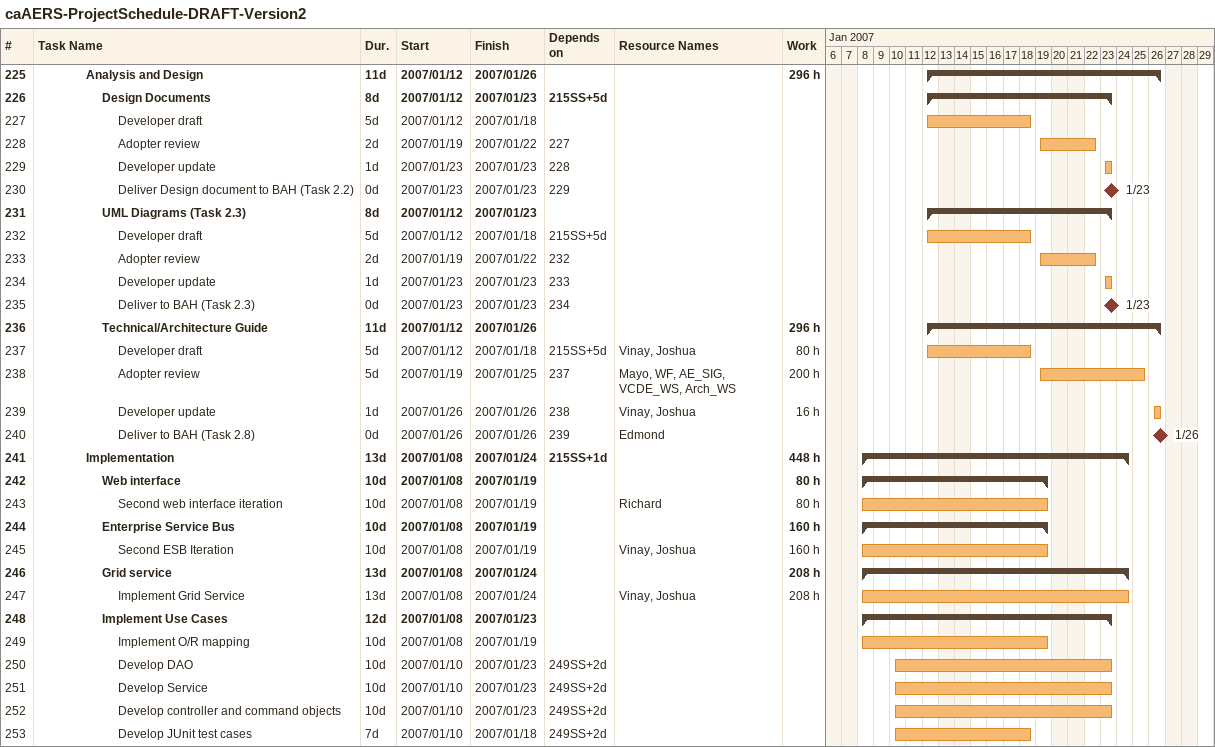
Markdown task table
caAERS-ProjectSchedule-DRAFT-Version2

| ID | Level | Task | Duration | Start | Finish | Predecessors | Resources | Work (h) |
|---|---|---|---|---|---|---|---|---|
| 225 | 4 | **Analysis and Design** | 11d | 2007-01-12 | 2007-01-26 |  |  | 296 |
| 226 | 5 | **Design Documents** | 8d | 2007-01-12 | 2007-01-23 | 215SS+5d |  |  |
| 227 | 6 | Developer draft | 5d | 2007-01-12 | 2007-01-18 |  |  |  |
| 228 | 6 | Adopter review | 2d | 2007-01-19 | 2007-01-22 | 227 |  |  |
| 229 | 6 | Developer update | 1d | 2007-01-23 | 2007-01-23 | 228 |  |  |
| 230 | 6 | Deliver Design document to BAH (Task 2.2) | 0d | 2007-01-23 | 2007-01-23 | 229 |  |  |
| 231 | 5 | **UML Diagrams (Task 2.3)** | 8d | 2007-01-12 | 2007-01-23 |  |  |  |
| 232 | 6 | Developer draft | 5d | 2007-01-12 | 2007-01-18 | 215SS+5d |  |  |
| 233 | 6 | Adopter review | 2d | 2007-01-19 | 2007-01-22 | 232 |  |  |
| 234 | 6 | Developer update | 1d | 2007-01-23 | 2007-01-23 | 233 |  |  |
| 235 | 6 | Deliver to BAH (Task 2.3) | 0d | 2007-01-23 | 2007-01-23 | 234 |  |  |
| 236 | 5 | **Technical/Architecture Guide** | 11d | 2007-01-12 | 2007-01-26 |  |  | 296 |
| 237 | 6 | Developer draft | 5d | 2007-01-12 | 2007-01-18 | 215SS+5d | Vinay, Joshua | 80 |
| 238 | 6 | Adopter review | 5d | 2007-01-19 | 2007-01-25 | 237 | Mayo, WF, AE_SIG, VCDE_WS, Arch_WS | 200 |
| 239 | 6 | Developer update | 1d | 2007-01-26 | 2007-01-26 | 238 | Vinay, Joshua | 16 |
| 240 | 6 | Deliver to BAH (Task 2.8) | 0d | 2007-01-26 | 2007-01-26 | 239 | Edmond |  |
| 241 | 4 | **Implementation** | 13d | 2007-01-08 | 2007-01-24 | 215SS+1d |  | 448 |
| 242 | 5 | **Web interface** | 10d | 2007-01-08 | 2007-01-19 |  |  | 80 |
| 243 | 6 | Second web interface iteration | 10d | 2007-01-08 | 2007-01-19 |  | Richard | 80 |
| 244 | 5 | **Enterprise Service Bus** | 10d | 2007-01-08 | 2007-01-19 |  |  | 160 |
| 245 | 6 | Second ESB Iteration | 10d | 2007-01-08 | 2007-01-19 |  | Vinay, Joshua | 160 |
| 246 | 5 | **Grid service** | 13d | 2007-01-08 | 2007-01-24 |  |  | 208 |
| 247 | 6 | Implement Grid Service | 13d | 2007-01-08 | 2007-01-24 |  | Vinay, Joshua | 208 |
| 248 | 5 | **Implement Use Cases** | 12d | 2007-01-08 | 2007-01-23 |  |  |  |
| 249 | 6 | Implement O/R mapping | 10d | 2007-01-08 | 2007-01-19 |  |  |  |
| 250 | 6 | Develop DAO | 10d | 2007-01-10 | 2007-01-23 | 249SS+2d |  |  |
| 251 | 6 | Develop Service | 10d | 2007-01-10 | 2007-01-23 | 249SS+2d |  |  |
| 252 | 6 | Develop controller and command objects | 10d | 2007-01-10 | 2007-01-23 | 249SS+2d |  |  |
| 253 | 6 | Develop JUnit test cases | 7d | 2007-01-10 | 2007-01-18 | 249SS+2d |  |  |
